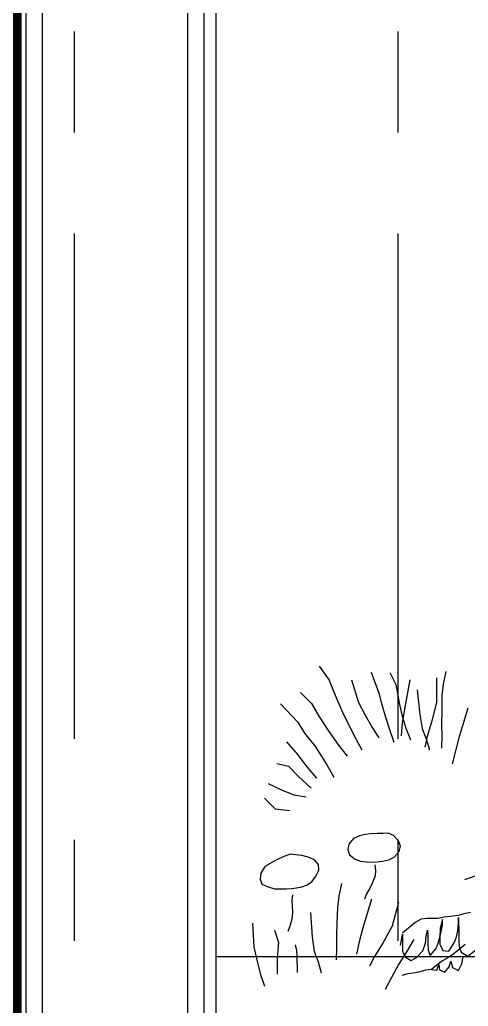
# Model space of a CAD drawing. Header units: metres. Extents: x -58 to 722, y -1100 to 345.
# Drawn here: x 24.969 to 25.523, y 109.64 to 110.861 of the extents above; entities that cross this region are included whole.
import ezdxf

# ---------------------------------------------------------------- set-up
doc = ezdxf.new("R2010")
doc.units = ezdxf.units.M
doc.header["$MEASUREMENT"] = 0
doc.linetypes.add('CENTER2', pattern=[1.125, 0.75, -0.125, 0.125, -0.125])
doc.linetypes.add('CENTERX2', pattern=[4, 2.5, -0.5, 0.5, -0.5])
doc.layers.add('FSR_ARQ_002MURO', color=150, linetype='Continuous', lineweight=30)
for name, color, linetype in [('FSR_ARQ_005VEGETACION', 64, 'Continuous'), ('FSR_ARQ_016EJES', 135, 'CENTER2'), ('FSR_ARQ_29PERFILES ACERO', 143, 'Continuous')]:
    doc.layers.add(name, color=color, linetype=linetype)

# ---------------------------------------------------------------- blocks, each defined once
blk = doc.blocks.new('arbustos 01')
at = {"layer": 'FSR_ARQ_005VEGETACION', "color": 104}
for p, q in [((189.5421, -31.6843), (189.5284, -31.7034)), ((189.3684, -31.6917), (189.3717, -31.709)), ((189.381, -31.7002), (189.381, -31.7343)), ((189.4449, -31.6932), (189.4369, -31.7097)), ((189.4707, -31.6923), (189.4602, -31.7214)), ((189.3717, -31.709), (189.3735, -31.725)), ((189.4175, -31.703), (189.425, -31.7433)), ((189.4369, -31.7097), (189.4322, -31.7345)), ((189.4979, -31.703), (189.4882, -31.7344)), ((189.5284, -31.7034), (189.5225, -31.7185)), ((189.3735, -31.725), (189.3737, -31.7464)), ((189.4077, -31.7169), (189.4041, -31.7505)), ((189.4602, -31.7214), (189.4565, -31.7358)), ((189.5225, -31.7185), (189.5167, -31.7329)), ((189.5676, -31.7205), (189.5526, -31.7358)), ((189.3382, -31.7421), (189.3453, -31.7663)), ((189.381, -31.7343), (189.3873, -31.7593)), ((189.4322, -31.7345), (189.4284, -31.7511)), ((189.4565, -31.7358), (189.4505, -31.7558)), ((189.4882, -31.7344), (189.4796, -31.7508)), ((189.5167, -31.7329), (189.5101, -31.7473)), ((189.5526, -31.7358), (189.5426, -31.7529)), ((189.5951, -31.736), (189.5715, -31.7611)), ((189.3737, -31.7464), (189.374, -31.7631)), ((189.4041, -31.7505), (189.4009, -31.7698)), ((189.4284, -31.7511), (189.4231, -31.7696)), ((189.425, -31.7433), (189.428, -31.7627)), ((189.4505, -31.7558), (189.446, -31.7702)), ((189.4796, -31.7508), (189.4695, -31.7686)), ((189.5101, -31.7473), (189.5007, -31.7672)), ((189.5426, -31.7529), (189.5297, -31.7727)), ((189.3453, -31.7663), (189.3498, -31.781)), ((189.374, -31.7631), (189.3736, -31.7804)), ((189.3873, -31.7593), (189.3938, -31.781)), ((189.4231, -31.7696), (189.4165, -31.7854)), ((189.428, -31.7627), (189.4297, -31.7801)), ((189.4695, -31.7686), (189.4602, -31.7829)), ((189.5007, -31.7672), (189.4913, -31.785)), ((189.5715, -31.7611), (189.5621, -31.7762)), ((189.3498, -31.781), (189.3549, -31.8005)), ((189.3736, -31.7804), (189.374, -31.797)), ((189.3938, -31.781), (189.3969, -31.7956)), ((189.4009, -31.7698), (189.395, -31.7842)), ((189.446, -31.7702), (189.4394, -31.7888)), ((189.5297, -31.7727), (189.5154, -31.7931)), ((189.5621, -31.7762), (189.5472, -31.7952)), ((189.395, -31.7842), (189.3905, -31.7994)), ((189.4913, -31.785), (189.4834, -31.7994)), ((189.5154, -31.7931), (189.5039, -31.8081)), ((189.5472, -31.7952), (189.5314, -31.8198)), ((189.5872, -31.7885), (189.5715, -31.8062)), ((189.3549, -31.8005), (189.3594, -31.8186)), ((189.5715, -31.8062), (189.5608, -31.8205)), ((189.5314, -31.8198), (189.522, -31.8369)), ((189.5608, -31.8205), (189.5458, -31.8382)), ((189.5841, -31.8216), (189.5707, -31.8358)), ((189.6002, -31.8181), (189.5841, -31.8216)), ((189.5707, -31.8358), (189.553, -31.852)), ((189.6123, -31.8454), (189.5937, -31.8544)), ((189.5769, -31.861), (189.5602, -31.8641)), ((189.5937, -31.8544), (189.5769, -31.861)), ((189.6174, -31.8656), (189.6028, -31.8803)), ((189.6028, -31.8803), (189.5826, -31.8826)), ((189.4334, -31.9244), (189.4401, -31.917)), ((189.4401, -31.917), (189.4473, -31.9141)), ((189.4473, -31.9141), (189.4548, -31.9142)), ((189.4548, -31.9142), (189.4619, -31.9144)), ((189.4625, -31.9144), (189.4708, -31.9149)), ((189.4708, -31.9149), (189.4793, -31.9159)), ((189.4793, -31.9159), (189.4866, -31.9175)), ((189.4866, -31.9175), (189.495, -31.9211)), ((189.4304, -31.9318), (189.4334, -31.9244)), ((189.4322, -31.9391), (189.4304, -31.9318)), ((189.495, -31.9211), (189.5014, -31.9289)), ((189.5014, -31.9289), (189.5029, -31.9362)), ((189.4393, -31.9468), (189.4322, -31.9391)), ((189.5005, -31.9435), (189.4929, -31.9496)), ((189.5029, -31.9362), (189.5005, -31.9435)), ((189.5572, -31.9467), (189.5661, -31.9446)), ((189.5661, -31.9446), (189.5744, -31.9437)), ((189.5744, -31.9437), (189.5823, -31.9429)), ((189.582, -31.9429), (189.5892, -31.9455)), ((189.5892, -31.9455), (189.5967, -31.9487)), ((189.4467, -31.9506), (189.4393, -31.9468)), ((189.4546, -31.9524), (189.4467, -31.9506)), ((189.4627, -31.9535), (189.4546, -31.9524)), ((189.4698, -31.9536), (189.4627, -31.9535)), ((189.4658, -31.9576), (189.4647, -31.9651)), ((189.4771, -31.9532), (189.4698, -31.9536)), ((189.4852, -31.9523), (189.4771, -31.9532)), ((189.4929, -31.9496), (189.4852, -31.9523)), ((189.5425, -31.9647), (189.5432, -31.9572)), ((189.5432, -31.9572), (189.5484, -31.9507)), ((189.5484, -31.9507), (189.5572, -31.9467)), ((189.5967, -31.9487), (189.6038, -31.9522)), ((189.6038, -31.9522), (189.6105, -31.956)), ((189.6105, -31.956), (189.617, -31.9605)), ((189.4647, -31.9651), (189.4654, -31.9727)), ((189.4654, -31.9727), (189.4689, -31.9818)), ((189.5466, -31.9732), (189.5425, -31.9647)), ((189.617, -31.9605), (189.6221, -31.9691)), ((189.6221, -31.9691), (189.6234, -31.9771)), ((189.4689, -31.9818), (189.4726, -31.9896)), ((189.5114, -31.983), (189.515, -32.0002)), ((189.5524, -31.981), (189.5466, -31.9732)), ((189.5594, -31.9852), (189.5524, -31.981)), ((189.5661, -31.9875), (189.5594, -31.9852)), ((189.621, -31.9839), (189.6122, -31.9879)), ((189.6234, -31.9771), (189.621, -31.9839)), ((189.4726, -31.9896), (189.4771, -31.9975)), ((189.4771, -31.9975), (189.4797, -32.0048)), ((189.515, -32.0002), (189.517, -32.0161)), ((189.5731, -31.989), (189.5661, -31.9875)), ((189.5802, -31.9901), (189.5731, -31.989)), ((189.5786, -31.9987), (189.5795, -32.0068)), ((189.5786, -31.9987), (189.5795, -32.0068)), ((189.5876, -31.9906), (189.5802, -31.9901)), ((189.595, -31.9906), (189.5876, -31.9906)), ((189.6034, -31.9905), (189.595, -31.9906)), ((189.6122, -31.9879), (189.6034, -31.9905)), ((189.4334, -32.0087), (189.4419, -32.0417)), ((189.4334, -32.0087), (189.4419, -32.0417)), ((189.4705, -32.0048), (189.4821, -32.0441)), ((189.4705, -32.0048), (189.4821, -32.0441)), ((189.5795, -32.0068), (189.5791, -32.0141)), ((189.5795, -32.0068), (189.5791, -32.0141)), ((189.3345, -32.0232), (189.3434, -32.0248)), ((189.3434, -32.0248), (189.3515, -32.0271)), ((189.3515, -32.0271), (189.3612, -32.0287)), ((189.517, -32.0161), (189.5177, -32.0376)), ((189.5541, -32.0231), (189.5516, -32.0567)), ((189.5541, -32.0231), (189.5516, -32.0567)), ((189.5791, -32.0141), (189.5789, -32.0234)), ((189.5791, -32.0141), (189.5789, -32.0234)), ((189.5789, -32.0234), (189.5798, -32.0322)), ((189.5789, -32.0234), (189.5798, -32.0322)), ((189.3506, -32.0372), (189.3504, -32.0457)), ((189.351, -32.0297), (189.3506, -32.0372)), ((189.3508, -32.0378), (189.351, -32.0297)), ((189.3519, -32.0484), (189.3508, -32.0378)), ((189.3612, -32.0287), (189.3701, -32.0296)), ((189.3701, -32.0296), (189.379, -32.0312)), ((189.3728, -32.0405), (189.3726, -32.0327)), ((189.3726, -32.0327), (189.3758, -32.0445)), ((189.3745, -32.0493), (189.3728, -32.0405)), ((189.379, -32.0312), (189.3864, -32.0313)), ((189.3864, -32.0313), (189.3938, -32.0314)), ((189.3938, -32.0314), (189.402, -32.0322)), ((189.402, -32.0322), (189.4101, -32.0368)), ((189.4101, -32.0368), (189.4196, -32.0444)), ((189.5177, -32.0376), (189.5183, -32.0542)), ((189.5798, -32.0322), (189.5821, -32.0402)), ((189.5798, -32.0322), (189.5821, -32.0402)), ((189.5821, -32.0402), (189.585, -32.049)), ((189.5821, -32.0402), (189.585, -32.049)), ((189.6335, -32.0376), (189.6321, -32.0704)), ((189.6335, -32.0376), (189.6321, -32.0704)), ((189.3503, -32.0538), (189.3502, -32.0616)), ((189.3504, -32.0457), (189.3503, -32.0538)), ((189.3536, -32.0563), (189.3519, -32.0484)), ((189.3765, -32.0575), (189.3745, -32.0493)), ((189.3758, -32.0445), (189.3765, -32.0572)), ((189.3935, -32.0472), (189.3928, -32.055)), ((189.3952, -32.0562), (189.3935, -32.0472)), ((189.4196, -32.0444), (189.4277, -32.0512)), ((189.4278, -32.053), (189.4277, -32.0603)), ((189.4289, -32.0612), (189.4278, -32.053)), ((189.4419, -32.0417), (189.4544, -32.0643)), ((189.4419, -32.0417), (189.4544, -32.0643)), ((189.4821, -32.0441), (189.4872, -32.0631)), ((189.4821, -32.0441), (189.4872, -32.0631)), ((189.5183, -32.0542), (189.5182, -32.0716)), ((189.6035, -32.0472), (189.5979, -32.0641)), ((189.6035, -32.0472), (189.5979, -32.0641)), ((189.3417, -32.0668), (189.3491, -32.0728)), ((189.3502, -32.0616), (189.3498, -32.0698)), ((189.3562, -32.0638), (189.3536, -32.0563)), ((189.3639, -32.076), (189.3562, -32.0638)), ((189.3764, -32.0665), (189.3724, -32.0752)), ((189.3765, -32.0572), (189.3764, -32.0665)), ((189.3788, -32.0653), (189.3765, -32.0575)), ((189.3817, -32.0726), (189.3788, -32.0653)), ((189.393, -32.0658), (189.3926, -32.0746)), ((189.3928, -32.055), (189.393, -32.0658)), ((189.3963, -32.065), (189.3952, -32.0562)), ((189.3998, -32.0756), (189.3963, -32.065)), ((189.412, -32.0599), (189.4249, -32.0816)), ((189.412, -32.0599), (189.4249, -32.0816)), ((189.4279, -32.0675), (189.4275, -32.0766)), ((189.4277, -32.0603), (189.4279, -32.0675)), ((189.4303, -32.0685), (189.4289, -32.0612)), ((189.4544, -32.0643), (189.4661, -32.0836)), ((189.4544, -32.0643), (189.4661, -32.0836)), ((189.4872, -32.0631), (189.4907, -32.0802)), ((189.4872, -32.0631), (189.4907, -32.0802)), ((189.5516, -32.0567), (189.549, -32.0761)), ((189.5516, -32.0567), (189.549, -32.0761)), ((189.5753, -32.0674), (189.5731, -32.0751)), ((189.5753, -32.0674), (189.5731, -32.0751)), ((189.5979, -32.0641), (189.5997, -32.0861)), ((189.5979, -32.0641), (189.5997, -32.0861)), ((189.3382, -32.0829), (189.3265, -32.0737)), ((189.347, -32.0776), (189.3382, -32.0829)), ((189.3498, -32.0698), (189.347, -32.0776)), ((189.3491, -32.0728), (189.3572, -32.0796)), ((189.3572, -32.0796), (189.3645, -32.0849)), ((189.3724, -32.0752), (189.3639, -32.076)), ((189.3897, -32.0821), (189.3817, -32.0726)), ((189.3926, -32.0746), (189.3897, -32.0821)), ((189.4084, -32.085), (189.3998, -32.0756)), ((189.4275, -32.0766), (189.4235, -32.0846)), ((189.4249, -32.0816), (189.433, -32.0946)), ((189.4249, -32.0816), (189.433, -32.0946)), ((189.5182, -32.0716), (189.5189, -32.0882)), ((189.549, -32.0761), (189.5436, -32.0907)), ((189.549, -32.0761), (189.5436, -32.0907)), ((189.5731, -32.0751), (189.5727, -32.0827)), ((189.5731, -32.0751), (189.5727, -32.0827)), ((189.6321, -32.0704), (189.6278, -32.0885)), ((189.6321, -32.0704), (189.6278, -32.0885)), ((189.3461, -32.0937), (189.3444, -32.0841)), ((189.3508, -32.1029), (189.3461, -32.0937)), ((189.3612, -32.09), (189.359, -32.0984)), ((189.3638, -32.0979), (189.3612, -32.09)), ((189.3645, -32.0849), (189.3726, -32.0895)), ((189.3726, -32.0895), (189.3807, -32.0955)), ((189.3777, -32.0945), (189.377, -32.102)), ((189.3806, -32.1021), (189.3777, -32.0945)), ((189.4159, -32.0888), (189.4084, -32.085)), ((189.4235, -32.0846), (189.4159, -32.0888)), ((189.433, -32.0946), (189.4428, -32.1122)), ((189.433, -32.0946), (189.4428, -32.1122)), ((189.4661, -32.0836), (189.4728, -32.097)), ((189.4661, -32.0836), (189.4728, -32.097)), ((189.5436, -32.0907), (189.5396, -32.106)), ((189.5436, -32.0907), (189.5396, -32.106)), ((189.5726, -32.0902), (189.5723, -32.0978)), ((189.5726, -32.0902), (189.5723, -32.0978)), ((189.5727, -32.0827), (189.5726, -32.0902)), ((189.5727, -32.0827), (189.5726, -32.0902)), ((189.5997, -32.0861), (189.6, -32.1078)), ((189.5997, -32.0861), (189.6, -32.1078)), ((189.6278, -32.0885), (189.6225, -32.1082)), ((189.6278, -32.0885), (189.6225, -32.1082)), ((189.359, -32.0984), (189.3508, -32.1029)), ((189.3694, -32.1052), (189.3638, -32.0979)), ((189.377, -32.102), (189.3694, -32.1052)), ((189.3881, -32.1015), (189.3806, -32.1021)), ((189.3807, -32.0955), (189.3881, -32.1015)), ((189.3881, -32.1015), (189.3962, -32.1024)), ((189.3962, -32.1024), (189.4036, -32.1047)), ((189.4036, -32.1047), (189.4125, -32.1063)), ((189.4125, -32.1063), (189.4206, -32.1072)), ((189.4206, -32.1072), (189.4288, -32.1095)), ((189.5723, -32.0978), (189.5722, -32.1053)), ((189.5723, -32.0978), (189.5722, -32.1053)), ((189.6225, -32.1082), (189.617, -32.1245)), ((189.6225, -32.1082), (189.617, -32.1245)), ((189.4428, -32.1122), (189.4517, -32.1287)), ((189.4428, -32.1122), (189.4517, -32.1287))]:
    blk.add_line(p, q, dxfattribs=at)
blk = doc.blocks.new('arbusto fsr 2')
at = {"layer": 'FSR_ARQ_005VEGETACION', "color": 104}
for p, q in [((276.9096, -31.4695), (276.95, -31.4489)), ((276.95, -31.4489), (276.9798, -31.4928)), ((276.9284, -31.5134), (276.9096, -31.4695)), ((276.9663, -31.4988), (277.015, -31.4695)), ((277.015, -31.4695), (277.0584, -31.4898)), ((276.7848, -31.4928), (276.8282, -31.4812)), ((276.8282, -31.4812), (276.8717, -31.5134)), ((276.7605, -31.5397), (276.7848, -31.4928)), ((276.9798, -31.4928), (276.9392, -31.5338)), ((277.0042, -31.5281), (277.0476, -31.4958)), ((277.0476, -31.4958), (277.0069, -31.5281)), ((277.0584, -31.4898), (277.0963, -31.5338)), ((277.0069, -31.5281), (276.9663, -31.4988)), ((276.709, -31.5484), (276.7497, -31.5134)), ((276.7497, -31.5134), (276.7931, -31.5367)), ((276.8717, -31.5134), (276.8825, -31.563)), ((276.8825, -31.563), (276.9284, -31.5134)), ((276.9392, -31.5338), (276.9555, -31.5863)), ((276.9962, -31.5717), (277.0042, -31.5281)), ((277.0963, -31.5338), (277.1043, -31.5807)), ((276.7931, -31.5367), (276.7497, -31.5807)), ((276.8039, -31.5747), (276.7605, -31.5397)), ((276.644, -31.5747), (276.6874, -31.5544)), ((276.6874, -31.5544), (276.709, -31.601)), ((276.709, -31.5923), (276.709, -31.5484)), ((277.0529, -31.5836), (277.0935, -31.563)), ((277.0935, -31.563), (277.0991, -31.6099)), ((276.6388, -31.6186), (276.644, -31.5747)), ((276.7497, -31.5807), (276.7904, -31.6216)), ((276.7904, -31.6216), (276.8039, -31.5747)), ((276.9555, -31.5863), (276.9962, -31.5717)), ((277.1043, -31.5807), (277.0529, -31.5836)), ((276.7118, -31.6449), (276.709, -31.5923)), ((276.709, -31.601), (276.7118, -31.6449)), ((276.6197, -31.6682), (276.6388, -31.6186)), ((277.0991, -31.6099), (277.145, -31.6392)), ((276.7817, -31.6634), (276.7278, -31.6369)), ((277.145, -31.6392), (277.1856, -31.6392)), ((277.1856, -31.6392), (277.2127, -31.6828)), ((276.6009, -31.7121), (276.6197, -31.6682)), ((276.8036, -31.713), (276.7817, -31.6634)), ((276.8116, -31.71), (276.8442, -31.6604)), ((276.8442, -31.6604), (276.8846, -31.6634)), ((276.8846, -31.6634), (276.8954, -31.713)), ((276.628, -31.6772), (276.6767, -31.6712)), ((276.6468, -31.7238), (276.628, -31.6772)), ((276.6767, -31.6712), (276.6496, -31.7181)), ((277.2127, -31.6828), (277.2235, -31.7327)), ((276.6089, -31.756), (276.6009, -31.7121)), ((276.6496, -31.7181), (276.6089, -31.756)), ((276.8442, -31.7277), (276.8036, -31.713)), ((276.8415, -31.7599), (276.8116, -31.71)), ((276.8954, -31.713), (276.8442, -31.7277)), ((276.5547, -31.7736), (276.5873, -31.7268)), ((276.5873, -31.7268), (276.6332, -31.7414)), ((276.6739, -31.7707), (276.6468, -31.7238)), ((277.1801, -31.7238), (277.1774, -31.7677)), ((277.2235, -31.7327), (277.1801, -31.7238)), ((276.6332, -31.7414), (276.6739, -31.7707)), ((277.0985, -31.7802), (277.0581, -31.7569)), ((276.5953, -31.8233), (276.5547, -31.7736)), ((276.974, -31.7832), (276.9308, -31.7716)), ((277.0174, -31.7686), (276.974, -31.7832)), ((277.1774, -31.7677), (277.2208, -31.7883)), ((277.2208, -31.7883), (277.2587, -31.8322)), ((277.0162, -31.8025), (277.027, -31.8521)), ((276.5928, -31.8672), (276.5953, -31.8233)), ((276.6523, -31.8292), (276.6089, -31.8379)), ((276.6089, -31.8379), (276.6252, -31.8818)), ((276.6523, -31.8731), (276.6523, -31.8292)), ((277.2587, -31.8322), (277.2777, -31.8758)), ((276.5251, -31.8731), (276.5682, -31.8612)), ((276.5682, -31.8612), (276.6117, -31.8585)), ((276.6117, -31.8585), (276.6523, -31.8731)), ((276.8415, -31.8574), (276.8819, -31.8604)), ((276.8819, -31.8604), (276.8927, -31.91)), ((277.0971, -31.9082), (277.1377, -31.8643)), ((277.1106, -31.8702), (277.1538, -31.8583)), ((277.1377, -31.8643), (277.1784, -31.8643)), ((276.5115, -31.9111), (276.5522, -31.8672)), ((276.5494, -31.9168), (276.5251, -31.8731)), ((276.5522, -31.8672), (276.5928, -31.8672)), ((277.135, -31.9139), (277.1106, -31.8702)), ((277.2777, -31.8758), (277.2371, -31.8994)), ((276.6252, -31.8818), (276.636, -31.9257)), ((277.2371, -31.8994), (277.2343, -31.949)), ((276.5088, -31.9723), (276.5115, -31.9111)), ((277.0943, -31.9694), (277.0971, -31.9082)), ((276.5901, -31.9227), (276.5494, -31.9168)), ((276.571, -31.9666), (276.5901, -31.9227)), ((276.9628, -31.9661), (277.0034, -31.9222)), ((276.9763, -31.9282), (277.0195, -31.9162)), ((277.0034, -31.9222), (277.0441, -31.9222)), ((277.1756, -31.9198), (277.135, -31.9139)), ((276.636, -31.9257), (276.6252, -31.9723)), ((277.0007, -31.9718), (276.9763, -31.9282)), ((277.0765, -31.9368), (277.0873, -31.9808)), ((277.2343, -31.949), (277.275, -31.9637)), ((276.6739, -31.9666), (276.6686, -31.9577)), ((276.701, -31.99), (276.7577, -31.955)), ((276.7577, -31.955), (276.7146, -31.9723)), ((276.5251, -32.0252), (276.5088, -31.9723)), ((276.5522, -32.0133), (276.571, -31.9666)), ((276.6252, -31.9723), (276.6089, -32.0162)), ((276.7146, -31.9723), (276.6739, -31.9666)), ((276.96, -32.0274), (276.9628, -31.9661)), ((277.0413, -31.9778), (277.0007, -31.9718)), ((277.275, -31.9637), (277.2803, -32.0076)), ((277.0223, -32.0217), (277.0413, -31.9778)), ((277.0873, -31.9808), (277.0765, -32.0274)), ((276.6794, -32.0396), (276.701, -31.99)), ((277.1523, -32.045), (277.209, -32.01)), ((277.209, -32.01), (277.1658, -32.0274)), ((277.2803, -32.0076), (277.2695, -32.0515)), ((276.5845, -32.0602), (276.5522, -32.0133)), ((276.6089, -32.0162), (276.6089, -32.0661)), ((277.0034, -32.0683), (277.0223, -32.0217)), ((277.1252, -32.0217), (277.1199, -32.0127)), ((277.1658, -32.0274), (277.1252, -32.0217)), ((277.2208, -32.0631), (277.2235, -32.0162)), ((277.2235, -32.0162), (277.2667, -32.0309)), ((276.5303, -32.0748), (276.5251, -32.0252)), ((276.9763, -32.0802), (276.96, -32.0274)), ((277.0765, -32.0274), (277.0602, -32.0713)), ((277.2667, -32.0309), (277.283, -32.0748)), ((276.628, -32.0396), (276.5873, -32.0951)), ((276.6686, -32.0425), (276.628, -32.0396)), ((276.709, -32.0894), (276.6686, -32.0425)), ((276.7334, -32.0661), (276.6794, -32.0396)), ((277.1307, -32.0946), (277.1523, -32.045)), ((277.2695, -32.0515), (277.2208, -32.0631)), ((276.498, -32.1127), (276.5414, -32.0718)), ((276.5414, -32.0718), (276.5845, -32.0602)), ((276.6089, -32.0661), (276.6523, -32.0778)), ((276.7552, -32.1157), (276.7334, -32.0661)), ((276.7632, -32.1127), (276.7959, -32.0631)), ((276.7959, -32.0631), (276.8363, -32.0661)), ((276.8363, -32.0661), (276.8471, -32.1157)), ((277.0358, -32.1152), (277.0034, -32.0683)), ((277.0602, -32.0713), (277.0602, -32.1212)), ((276.5682, -32.1187), (276.5303, -32.0748)), ((276.6523, -32.0778), (276.6767, -32.1214)), ((276.9816, -32.1298), (276.9763, -32.0802)), ((277.283, -32.0748), (277.2667, -32.1214)), ((276.5873, -32.0951), (276.6117, -32.145)), ((276.6523, -32.1098), (276.709, -32.0894)), ((277.0792, -32.0946), (277.0386, -32.1502)), ((277.1199, -32.0976), (277.0792, -32.0946)), ((277.1846, -32.1212), (277.1307, -32.0946)), ((277.1603, -32.1445), (277.1199, -32.0976)), ((276.5143, -32.1596), (276.498, -32.1127)), ((276.6117, -32.1361), (276.5682, -32.1187)), ((276.5793, -32.1596), (276.6117, -32.1157)), ((276.6117, -32.1157), (276.6523, -32.1098)), ((276.7959, -32.1304), (276.7552, -32.1157)), ((276.7931, -32.1626), (276.7632, -32.1127)), ((276.8471, -32.1157), (276.7959, -32.1304)), ((276.9926, -32.1269), (277.0358, -32.1152)), ((276.6767, -32.1214), (276.6686, -32.1653)), ((277.0602, -32.1212), (277.1036, -32.1328)), ((277.1036, -32.1328), (277.1279, -32.1765)), ((277.2667, -32.1214), (277.3074, -32.1507)), ((276.6117, -32.145), (276.5574, -32.1829)), ((276.6496, -32.1889), (276.6117, -32.1361)), ((277.1036, -32.1648), (277.1603, -32.1445)), ((277.2506, -32.1567), (277.2072, -32.1596)), ((277.2938, -32.1946), (277.2506, -32.1567)), ((277.3074, -32.1507), (277.2938, -32.1946)), ((276.5574, -32.1829), (276.5143, -32.1596)), ((276.5901, -32.2035), (276.5793, -32.1596)), ((276.6686, -32.1653), (276.7118, -32.1916)), ((276.8338, -32.1626), (276.7931, -32.1626)), ((276.8825, -32.1743), (276.8338, -32.1626)), ((277.0097, -32.1596), (276.969, -32.1713)), ((277.0501, -32.1829), (277.0097, -32.1596)), ((277.2072, -32.1596), (277.2506, -32.1976)), ((276.7118, -32.1916), (276.7577, -32.1743)), ((276.7444, -32.1743), (276.7309, -32.2239)), ((276.7904, -32.2152), (276.7444, -32.1743)), ((276.8011, -32.1713), (276.7497, -32.2092)), ((276.7577, -32.1743), (276.8011, -32.1713)), ((276.9256, -32.1859), (276.8825, -32.1743)), ((276.969, -32.1713), (276.9256, -32.1859)), ((277.0772, -32.2269), (277.1234, -32.18)), ((277.1234, -32.18), (277.1666, -32.18)), ((277.1666, -32.18), (277.1801, -32.2239)), ((276.6902, -32.2063), (276.6496, -32.1889)), ((277.0097, -32.2298), (277.0501, -32.1829)), ((277.1151, -32.1916), (277.0719, -32.2298)), ((277.1585, -32.1946), (277.1151, -32.1916)), ((276.6468, -32.2152), (276.5901, -32.2035)), ((276.6902, -32.2006), (276.6468, -32.2152)), ((276.6523, -32.2152), (276.701, -32.2035)), ((276.7361, -32.2006), (276.6902, -32.2006)), ((276.7497, -32.2092), (276.6902, -32.2063)), ((276.701, -32.2035), (276.7417, -32.2445)), ((276.7417, -32.2445), (276.7361, -32.2006)), ((276.8282, -32.2092), (276.8717, -32.1976)), ((276.8717, -32.1976), (276.8797, -32.2415)), ((276.9419, -32.2152), (276.9854, -32.2006)), ((276.9854, -32.2006), (276.9962, -32.2472)), ((277.0991, -32.2006), (277.0908, -32.2502)), ((277.1477, -32.2298), (277.0991, -32.2006)), ((277.1342, -32.2385), (277.1585, -32.1946)), ((277.2559, -32.1946), (277.202, -32.2122)), ((277.2506, -32.1976), (277.2938, -32.1976)), ((277.2667, -32.2415), (277.2559, -32.1946)), ((277.2938, -32.1976), (277.3101, -32.2502)), ((277.3303, -32.2096), (277.2968, -32.1978)), ((276.6252, -32.2591), (276.6523, -32.2152)), ((276.7876, -32.2678), (276.7904, -32.2152)), ((276.8175, -32.2531), (276.8282, -32.2092)), ((276.9663, -32.2648), (276.9419, -32.2152)), ((277.202, -32.2122), (277.1992, -32.2591)), ((276.7309, -32.2239), (276.7118, -32.2765)), ((277.0069, -32.2854), (277.0097, -32.2298)), ((277.0476, -32.2708), (277.0772, -32.2269)), ((277.0719, -32.2298), (277.0529, -32.2765)), ((277.1992, -32.2591), (277.1477, -32.2298)), ((277.1801, -32.2239), (277.2153, -32.2678)), ((276.8797, -32.2415), (276.831, -32.2794)), ((277.1422, -32.2824), (277.1342, -32.2385)), ((277.3101, -32.2502), (277.2667, -32.2415)), ((276.8581, -32.2708), (276.8175, -32.2531)), ((276.9962, -32.2472), (276.9475, -32.2591)), ((277.0908, -32.2502), (277.1422, -32.2824)), ((276.6686, -32.2941), (276.6252, -32.2591)), ((276.8418, -32.3), (276.8717, -32.2561)), ((276.8717, -32.2561), (276.9229, -32.2678)), ((276.9475, -32.2591), (276.9663, -32.3028)), ((277.0122, -32.2735), (276.9663, -32.2648)), ((276.7118, -32.2765), (276.6686, -32.2941)), ((276.831, -32.2794), (276.7876, -32.2678)), ((276.8985, -32.2971), (276.8581, -32.2708)), ((276.9229, -32.2678), (276.9663, -32.2881)), ((276.9663, -32.2881), (277.0069, -32.2678)), ((277.0069, -32.2678), (277.0476, -32.2708)), ((277.0529, -32.2765), (277.0122, -32.2735)), ((277.2153, -32.2678), (277.1505, -32.3057)), ((277.0529, -32.2854), (277.0069, -32.2854)), ((277.1043, -32.3057), (277.0529, -32.2854)), ((276.8825, -32.3087), (276.8418, -32.3)), ((276.9663, -32.3028), (276.9229, -32.3144)), ((276.9229, -32.3144), (276.8825, -32.3087)), ((277.1505, -32.3057), (277.1043, -32.3057))]:
    blk.add_line(p, q, dxfattribs=at)

msp = doc.modelspace()

# ---------------------------------------------------------------- linework, layer by layer
at = {"layer": 'FSR_ARQ_002MURO', "lineweight": 0, "const_width": 0.02}
msp.add_lwpolyline([(31.3114, 108.7515), (24.9614, 108.7515), (24.9614, 112.5515), (31.3114, 112.5515)], dxfattribs=at)
at = {"layer": 'FSR_ARQ_016EJES', "linetype": 'CENTERX2', "ltscale": 0.25}
for p, q in [((25.0364, 103.9715), (25.0364, 115.3831)), ((25.4364, 103.9715), (25.4364, 115.3831))]:
    msp.add_line(p, q, dxfattribs=at)
at = {"layer": 'FSR_ARQ_29PERFILES ACERO', "ltscale": 0.01}
for p, q in [((24.9765, 112.5364), (24.9765, 108.7666)), ((24.9964, 112.5165), (24.9964, 108.7865)), ((25.1764, 112.3365), (25.1764, 108.9665)), ((25.1963, 112.3166), (25.1963, 108.9864)), ((25.2114, 112.3015), (25.2114, 109.0015)), ((26.3314, 109.7015), (25.2114, 109.7015))]:
    msp.add_line(p, q, dxfattribs=at)

# ---------------------------------------------------------------- block references
at = {"layer": 'FSR_ARQ_002MURO', "xscale": -1}
msp.add_blockref('arbusto fsr 2', (302.8491, 142.0068), dxfattribs=at)
at = {"layer": 'FSR_ARQ_005VEGETACION', "xscale": -0.9, "yscale": 0.9, "zscale": 0.9}
msp.add_blockref('arbustos 01', (195.9269, 138.5771), dxfattribs=at)

doc.saveas('drawing.dxf')
